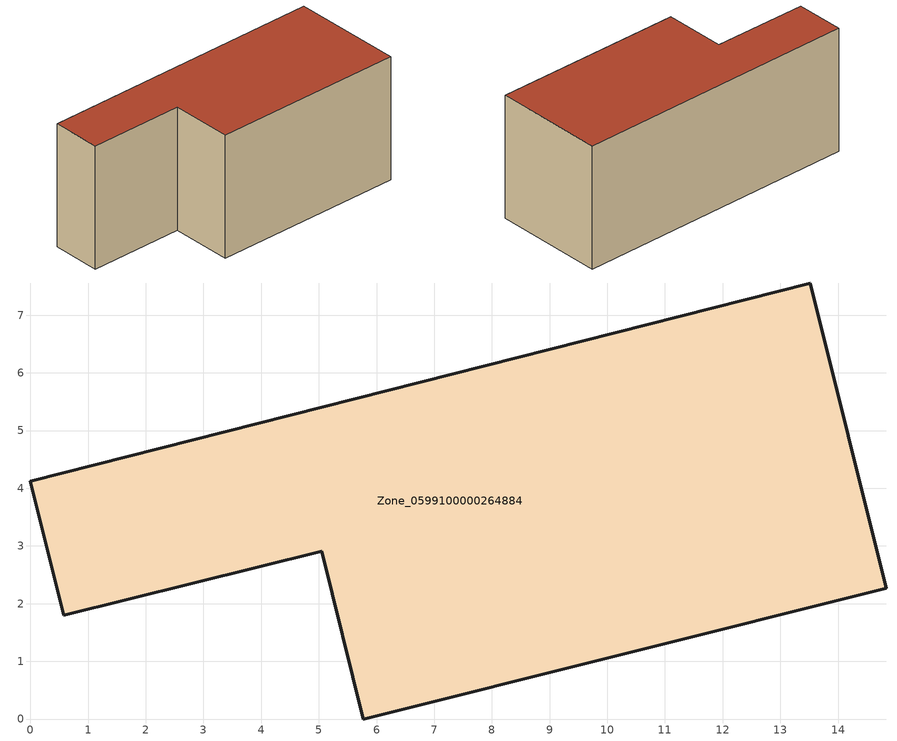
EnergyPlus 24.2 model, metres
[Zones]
Zone_0599100000264884
 floor ground (C_G): 0,4.12 13.51,7.56 14.83,2.27 5.77,0 5.05,2.91 0.58,1.8 z0
 wall outside (C_F): 13.51,7.56 0,4.12 0.58,1.8 5.05,2.91 5.77,0 14.83,2.27 13.51,7.56 z0:6.04
 roof outside (C_R): 14.83,2.27 13.51,7.56 0,4.12 0.58,1.8 5.05,2.91 5.77,0 z6.04
[BUILDING]
Pand.0599100000264884: North Axis=0; Terrain=City; Loads Convergence Tolerance Value=0.04; Temperature Convergence Tolerance Value=0.4; Solar Distribution=FullExterior; Maximum Number of Warmup Days=25; Minimum Number of Warmup Days=1
[Site:Location]
Rotterdam.The.Hague.AP_ZH_NLD Design_Conditions: Latitude=51.96; Longitude=4.45; Time Zone=1; Elevation=-4.5
[SITE:GROUNDTEMPERATURE:BUILDINGSURFACE]
18, 18, 18, 18, 18, 18, 18, 18, 18, 18, 18, 18
[MATERIAL] Thermal Absorptance=0.9; Solar Absorptance=0.7; Visible Absorptance=0.7
Name | Roughness | Thickness | Conductivity | Density | Specific Heat
G.TI.1975-1991 | MediumSmooth | 0.15 | 0.288461 | 540 | 1210
F.TI.1975-1991 | Rough | 0.3 | 0.230769 | 1920 | 840
R.TI.1975-1991 | MediumRough | 0.2 | 0.153846 | 1500 | 1000
[CONSTRUCTION]
C_G: G.TI.1975-1991
C_F: F.TI.1975-1991
C_R: R.TI.1975-1991
[ZONE]
Zone_0599100000264884: Type=1; Multiplier=1; Ceiling Height=Autocalculate; Volume=Autocalculate; Floor Area=autocalculate; Part of Total Floor Area=Yes
[ZONEINFILTRATION:DESIGNFLOWRATE]
Infil_Zone_0599100000264884: Zone or ZoneList or Space or SpaceList=Zone_0599100000264884; Schedule=AlwaysOn; Design Flow Rate Calculation Method=Flow/Area; Flow Rate per Floor Area=0.003; Constant Term Coefficient=1; Temperature Term Coefficient=0; Velocity Term Coefficient=0; Velocity Squared Term Coefficient=0
[HVACTEMPLATE:ZONE:IDEALLOADSAIRSYSTEM]
Zone_0599100000264884: Maximum Heating Supply Air Temperature=50; Minimum Cooling Supply Air Temperature=13; Maximum Heating Supply Air Humidity Ratio=0.0156; Minimum Cooling Supply Air Humidity Ratio=0.0077; Heating Limit=NoLimit; Cooling Limit=NoLimit; Dehumidification Control Type=ConstantSensibleHeatRatio; Cooling Sensible Heat Ratio=0.7; Dehumidification Setpoint=60; Humidification Control Type=None; Humidification Setpoint=30; Outdoor Air Method=None; Outdoor Air Flow Rate per Person=0.00944; Outdoor Air Flow Rate per Zone Floor Area=0; Outdoor Air Flow Rate per Zone=0; Demand Controlled Ventilation Type=None; Outdoor Air Economizer Type=NoEconomizer; Heat Recovery Type=None; Sensible Heat Recovery Effectiveness=0.7; Latent Heat Recovery Effectiveness=0.65
[ZONECONTROL:THERMOSTAT]
ThermostatControl_Zone_0599100000264884: Zone or ZoneList=Zone_0599100000264884; Control Type Schedule=DualSetpointControlType; Control 1=Thermostat_Zone_0599100000264884; Temperature Difference Between Cutout And Setpoint=0
[THERMOSTATSETPOINT:DUALSETPOINT]
Thermostat_Zone_0599100000264884: Heating Setpoint Temperature Schedule=HeatingSetpoint_Zone_0599100000264884; Cooling Setpoint Temperature Schedule=CoolingSetpoint_Zone_0599100000264884
[SCHEDULE:COMPACT]
HeatingSetpoint_Zone_0599100000264884: Through: 12/31, For: AllDays, Until: 24:00, 21
CoolingSetpoint_Zone_0599100000264884: Through: 12/31, For: AllDays, Until: 24:00, 24
DualSetpointControlType: Through: 12/31, For: AllDays, Until: 24:00, 4
AlwaysOn: Through: 12/31, For: AllDays, Until: 24:00, 1
